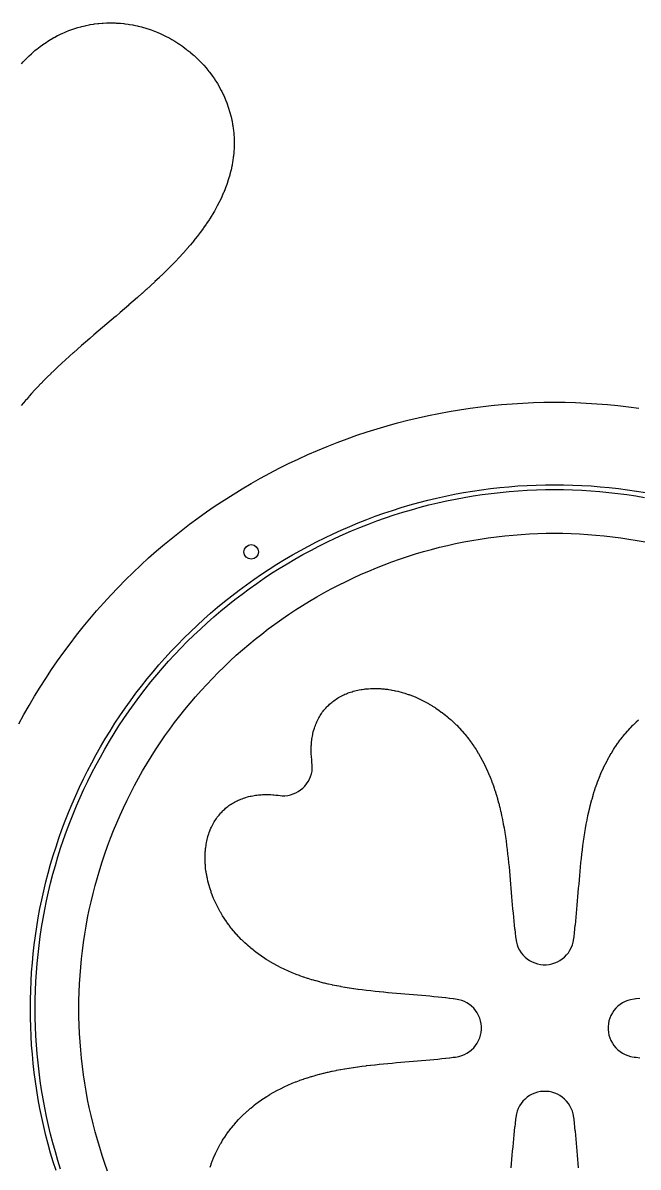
# Model space of a CAD drawing. Header units: metres. Extents: x 10 to 1210, y 10 to 2778.
# Drawn here: x 417.5 to 544.2, y 2510.3 to 2746.2 of the extents above; entities that cross this region are included whole.
import ezdxf

# ---------------------------------------------------------------- set-up
doc = ezdxf.new("R2010")
doc.units = ezdxf.units.M
for name, color, linetype in [('ACIKLIK', 5, 'Continuous'), ('ASKI_DELIK', 6, 'Continuous'), ('CAM_SABLON', 4, 'Continuous'), ('DIS_KENAR_V91_Z3', 1, 'Continuous'), ('LAMBA_T4_Z4', 3, 'Continuous')]:
    doc.layers.add(name, color=color, linetype=linetype)

msp = doc.modelspace()

# ---------------------------------------------------------------- linework, layer by layer
at = {"layer": 'ACIKLIK'}
msp.add_lwpolyline([(434.91, 2509.48), (434.34, 2511.09), (433.8, 2512.72), (433.28, 2514.35), (432.8, 2515.99), (432.34, 2517.64), (431.91, 2519.29), (431.51, 2520.96), (431.14, 2522.62), (430.8, 2524.3), (430.49, 2525.98), (430.21, 2527.67), (429.95, 2529.36), (429.73, 2531.06), (429.54, 2532.76), (429.37, 2534.46), (429.24, 2536.16), (429.14, 2537.87), (429.06, 2539.58), (429.02, 2541.29), (429, 2543), (429.02, 2544.71), (429.06, 2546.42), (429.14, 2548.13), (429.24, 2549.84), (429.37, 2551.54), (429.54, 2553.24), (429.73, 2554.94), (429.95, 2556.64), (430.21, 2558.33), (430.49, 2560.02), (430.8, 2561.7), (431.14, 2563.38), (431.51, 2565.04), (431.91, 2566.71), (432.34, 2568.36), (432.8, 2570.01), (433.28, 2571.65), (433.8, 2573.28), (434.34, 2574.91), (434.91, 2576.52), (435.51, 2578.12), (436.14, 2579.71), (436.79, 2581.29), (437.47, 2582.86), (438.18, 2584.42), (438.92, 2585.96), (439.68, 2587.49), (440.47, 2589.01), (441.29, 2590.51), (442.13, 2592), (443, 2593.47), (443.89, 2594.93), (444.81, 2596.37), (445.76, 2597.8), (446.72, 2599.21), (447.72, 2600.6), (448.73, 2601.98), (449.78, 2603.33), (450.84, 2604.67), (451.93, 2605.99), (453.04, 2607.29), (454.17, 2608.57), (455.33, 2609.84), (456.51, 2611.08), (457.7, 2612.3), (458.92, 2613.49), (460.16, 2614.67), (461.43, 2615.83), (462.71, 2616.96), (464.01, 2618.07), (465.33, 2619.16), (466.67, 2620.22), (468.02, 2621.27), (469.4, 2622.28), (470.79, 2623.28), (472.2, 2624.24), (473.63, 2625.19), (475.07, 2626.11), (476.53, 2627), (478, 2627.87), (479.49, 2628.71), (480.99, 2629.53), (482.51, 2630.32), (484.04, 2631.08), (485.58, 2631.82), (487.14, 2632.53), (488.71, 2633.21), (490.29, 2633.86), (491.88, 2634.49), (493.48, 2635.09), (495.09, 2635.66), (496.72, 2636.2), (498.35, 2636.72), (499.99, 2637.2), (501.64, 2637.66), (503.29, 2638.09), (504.96, 2638.49), (506.62, 2638.86), (508.3, 2639.2), (509.98, 2639.51), (511.67, 2639.79), (513.36, 2640.05), (515.06, 2640.27), (516.76, 2640.46), (518.46, 2640.63), (520.16, 2640.76), (521.87, 2640.86), (523.58, 2640.94), (525.29, 2640.98), (527, 2641), (528.71, 2640.98), (530.42, 2640.94), (532.13, 2640.86), (533.84, 2640.76), (535.54, 2640.63), (537.24, 2640.46), (538.94, 2640.27), (540.64, 2640.05), (542.33, 2639.79), (544.02, 2639.51), (545.7, 2639.2)], dxfattribs=at)
at = {"layer": 'ASKI_DELIK'}
msp.add_circle((464.5, 2637.14), 1.5, dxfattribs=at)
at = {"layer": 'CAM_SABLON'}
msp.add_lwpolyline([(425.24, 2509.94), (424.68, 2511.72), (424.15, 2513.51), (423.65, 2515.31), (423.18, 2517.11), (422.74, 2518.93), (422.34, 2520.75), (421.97, 2522.58), (421.63, 2524.42), (421.32, 2526.26), (421.04, 2528.11), (420.8, 2529.96), (420.59, 2531.82), (420.41, 2533.67), (420.26, 2535.54), (420.15, 2537.4), (420.07, 2539.27), (420.02, 2541.13), (420, 2543), (420.02, 2544.87), (420.07, 2546.73), (420.15, 2548.6), (420.26, 2550.46), (420.41, 2552.33), (420.59, 2554.18), (420.8, 2556.04), (421.04, 2557.89), (421.32, 2559.74), (421.63, 2561.58), (421.97, 2563.42), (422.34, 2565.25), (422.74, 2567.07), (423.18, 2568.89), (423.65, 2570.69), (424.15, 2572.49), (424.68, 2574.28), (425.24, 2576.06), (425.83, 2577.84), (426.45, 2579.6), (427.11, 2581.35), (427.79, 2583.08), (428.51, 2584.81), (429.25, 2586.52), (430.03, 2588.22), (430.83, 2589.91), (431.66, 2591.58), (432.53, 2593.23), (433.42, 2594.87), (434.34, 2596.5), (435.28, 2598.11), (436.26, 2599.7), (437.26, 2601.28), (438.29, 2602.83), (439.35, 2604.37), (440.44, 2605.89), (441.55, 2607.39), (442.68, 2608.88), (443.85, 2610.34), (445.03, 2611.78), (446.25, 2613.2), (447.48, 2614.6), (448.75, 2615.97), (450.03, 2617.33), (451.34, 2618.66), (452.67, 2619.97), (454.03, 2621.25), (455.4, 2622.52), (456.8, 2623.75), (458.22, 2624.97), (459.66, 2626.15), (461.12, 2627.32), (462.61, 2628.45), (464.11, 2629.56), (465.63, 2630.65), (467.17, 2631.71), (468.72, 2632.74), (470.3, 2633.74), (471.89, 2634.72), (473.5, 2635.66), (475.13, 2636.58), (476.77, 2637.47), (478.42, 2638.34), (480.09, 2639.17), (481.78, 2639.97), (483.48, 2640.75), (485.19, 2641.49), (486.92, 2642.21), (488.65, 2642.89), (490.4, 2643.55), (492.16, 2644.17), (493.94, 2644.76), (495.72, 2645.32), (497.51, 2645.85), (499.31, 2646.35), (501.11, 2646.82), (502.93, 2647.26), (504.75, 2647.66), (506.58, 2648.03), (508.42, 2648.37), (510.26, 2648.68), (512.11, 2648.96), (513.96, 2649.2), (515.82, 2649.41), (517.67, 2649.59), (519.54, 2649.74), (521.4, 2649.85), (523.27, 2649.93), (525.13, 2649.98), (527, 2650), (528.87, 2649.98), (530.73, 2649.93), (532.6, 2649.85), (534.46, 2649.74), (536.33, 2649.59), (538.18, 2649.41), (540.04, 2649.2), (541.89, 2648.96), (543.74, 2648.68), (545.58, 2648.37)], dxfattribs=at)
at = {"layer": 'DIS_KENAR_V91_Z3'}
for points in [[(417.14, 2737.74), (417.54, 2738.18), (417.66, 2738.31), (418.07, 2738.74), (418.2, 2738.87), (418.63, 2739.29), (418.76, 2739.42), (419.21, 2739.83), (419.34, 2739.96), (419.81, 2740.36), (419.95, 2740.48), (420.43, 2740.87), (420.58, 2740.99), (421.08, 2741.37), (421.23, 2741.49), (421.74, 2741.85), (421.91, 2741.96), (422.43, 2742.31), (422.6, 2742.42), (423.13, 2742.75), (423.31, 2742.86), (423.86, 2743.17), (424.04, 2743.27), (424.6, 2743.57), (424.79, 2743.66), (425.37, 2743.94), (425.56, 2744.03), (426.14, 2744.29), (426.34, 2744.37), (426.94, 2744.61), (427.14, 2744.69), (427.75, 2744.9), (427.96, 2744.97), (428.57, 2745.17), (428.78, 2745.23), (429.41, 2745.41), (429.62, 2745.46), (430.26, 2745.61), (430.48, 2745.66), (431.12, 2745.79), (431.34, 2745.83), (431.99, 2745.94), (432.21, 2745.97), (432.87, 2746.05), (433.1, 2746.07), (433.76, 2746.13), (433.98, 2746.14), (434.66, 2746.18), (434.88, 2746.18), (435.56, 2746.19), (435.78, 2746.19), (436.46, 2746.17), (436.68, 2746.16), (437.36, 2746.12), (437.59, 2746.1), (438.27, 2746.03), (438.49, 2746.01), (439.18, 2745.91), (439.4, 2745.88), (440.09, 2745.76), (440.3, 2745.72), (440.99, 2745.57), (441.2, 2745.52), (441.89, 2745.35), (442.1, 2745.29), (442.78, 2745.09), (442.99, 2745.03), (443.67, 2744.8), (443.87, 2744.73), (444.55, 2744.48), (444.75, 2744.4), (445.41, 2744.13), (445.61, 2744.04), (446.27, 2743.74), (446.46, 2743.65), (447.12, 2743.33), (447.3, 2743.23), (447.95, 2742.88), (448.13, 2742.77), (448.76, 2742.4), (448.94, 2742.29), (449.56, 2741.9), (449.74, 2741.78), (450.34, 2741.36), (450.51, 2741.24), (451.1, 2740.8), (451.27, 2740.67), (451.84, 2740.21), (452.01, 2740.08), (452.56, 2739.6), (452.72, 2739.45), (453.26, 2738.96), (453.42, 2738.81), (453.94, 2738.29), (454.09, 2738.14), (454.58, 2737.61), (454.73, 2737.45), (455.21, 2736.9), (455.35, 2736.73), (455.8, 2736.17), (455.94, 2736), (456.37, 2735.42), (456.5, 2735.24), (456.91, 2734.65), (457.03, 2734.47), (457.41, 2733.87), (457.53, 2733.67), (457.89, 2733.06), (458, 2732.87), (458.34, 2732.24), (458.44, 2732.04), (458.75, 2731.41), (458.85, 2731.2), (459.13, 2730.56), (459.22, 2730.35), (459.48, 2729.7), (459.56, 2729.48), (459.79, 2728.83), (459.86, 2728.61), (460.06, 2727.95), (460.13, 2727.72), (460.31, 2727.06), (460.36, 2726.83), (460.51, 2726.16), (460.56, 2725.92), (460.68, 2725.25), (460.72, 2725.01), (460.82, 2724.33), (460.85, 2724.09), (460.91, 2723.41), (460.93, 2723.17), (460.97, 2722.48), (460.98, 2722.24), (461, 2721.55), (461, 2721.31), (460.98, 2720.62), (460.97, 2720.38), (460.93, 2719.68), (460.91, 2719.45), (460.84, 2718.74), (460.82, 2718.51), (460.72, 2717.8), (460.68, 2717.57), (460.56, 2716.86), (460.52, 2716.64), (460.36, 2715.92), (460.31, 2715.7), (460.13, 2714.98), (460.07, 2714.77), (459.86, 2714.04), (459.79, 2713.84), (459.55, 2713.1), (459.48, 2712.91), (459.21, 2712.16), (459.14, 2711.98), (458.84, 2711.23), (458.76, 2711.06), (458.43, 2710.31), (458.35, 2710.14), (457.99, 2709.38), (457.91, 2709.22), (457.51, 2708.46), (457.43, 2708.31), (457.01, 2707.55), (456.93, 2707.4), (456.47, 2706.64), (456.39, 2706.5), (455.91, 2705.73), (455.83, 2705.61), (455.32, 2704.83), (455.24, 2704.71), (454.7, 2703.94), (454.62, 2703.83), (454.05, 2703.05), (453.97, 2702.95), (453.38, 2702.17), (453.3, 2702.07), (452.71, 2701.33), (452.65, 2701.25), (451.99, 2700.46), (451.92, 2700.37), (451.25, 2699.59), (451.19, 2699.51), (450.49, 2698.73), (450.43, 2698.66), (449.71, 2697.87), (449.65, 2697.81), (448.91, 2697.02), (448.85, 2696.96), (448.09, 2696.18), (448.04, 2696.13), (447.26, 2695.34), (447.21, 2695.29), (446.41, 2694.51), (446.37, 2694.47), (445.55, 2693.68), (445.51, 2693.64), (444.68, 2692.86), (444.65, 2692.83), (443.8, 2692.05), (443.77, 2692.01), (442.92, 2691.24), (442.88, 2691.21), (442.02, 2690.43), (441.99, 2690.41), (441.12, 2689.63), (441.1, 2689.61), (440.21, 2688.83), (440.19, 2688.82), (439.31, 2688.04), (439.29, 2688.03), (438.4, 2687.26), (438.38, 2687.25), (437.49, 2686.47), (437.48, 2686.47), (436.58, 2685.7), (436.57, 2685.69), (435.67, 2684.92), (434.77, 2684.16), (433.88, 2683.4), (432.99, 2682.64), (432.11, 2681.89), (431.24, 2681.14), (430.38, 2680.4), (429.54, 2679.66), (428.7, 2678.93), (427.87, 2678.2), (427.83, 2678.16), (427.06, 2677.47), (427.02, 2677.44), (426.26, 2676.75), (426.22, 2676.71), (425.48, 2676.04), (425.44, 2675.99), (424.72, 2675.33), (424.67, 2675.28), (423.98, 2674.62), (423.92, 2674.57), (423.25, 2673.93), (423.19, 2673.87), (422.54, 2673.23), (422.48, 2673.17), (421.85, 2672.55), (421.79, 2672.48), (421.19, 2671.87), (421.12, 2671.8), (420.54, 2671.2), (420.47, 2671.12), (419.92, 2670.53), (419.84, 2670.46), (419.31, 2669.88), (419.24, 2669.8), (418.73, 2669.23), (418.65, 2669.14), (418.17, 2668.59), (418.09, 2668.5), (417.64, 2667.96), (417.56, 2667.87), (417.12, 2667.34)], [(416.63, 2601.68), (417.67, 2603.6), (418.75, 2605.5), (419.85, 2607.38), (420.99, 2609.24), (422.17, 2611.08), (423.37, 2612.9), (424.61, 2614.7), (425.87, 2616.47), (427.17, 2618.23), (428.5, 2619.96), (429.86, 2621.67), (431.24, 2623.35), (432.66, 2625.01), (434.11, 2626.64), (435.58, 2628.25), (437.08, 2629.83), (438.61, 2631.39), (440.17, 2632.92), (441.75, 2634.42), (443.36, 2635.89), (444.99, 2637.34), (446.65, 2638.76), (448.33, 2640.14), (450.04, 2641.5), (451.77, 2642.83), (453.53, 2644.13), (455.3, 2645.39), (457.1, 2646.63), (458.92, 2647.83), (460.76, 2649.01), (462.62, 2650.15), (464.5, 2651.25), (466.4, 2652.33), (468.32, 2653.37), (470.25, 2654.38), (472.2, 2655.35), (474.17, 2656.29), (476.16, 2657.19), (478.16, 2658.06), (480.17, 2658.9), (482.2, 2659.7), (484.25, 2660.46), (486.3, 2661.19), (488.37, 2661.88), (490.45, 2662.54), (492.55, 2663.16), (494.65, 2663.74), (496.76, 2664.29), (498.88, 2664.8), (501.01, 2665.27), (503.15, 2665.7), (505.29, 2666.1), (507.45, 2666.46), (509.6, 2666.78), (511.77, 2667.07), (513.93, 2667.32), (516.11, 2667.52), (518.28, 2667.7), (520.46, 2667.83), (522.64, 2667.92), (524.82, 2667.98), (527, 2668), (529.18, 2667.98), (531.36, 2667.92), (533.54, 2667.83), (535.72, 2667.7), (537.89, 2667.52), (540.07, 2667.32), (542.23, 2667.07), (544.4, 2666.78)], [(456.04, 2510.32), (456.22, 2510.85), (456.28, 2511.03), (456.48, 2511.56), (456.55, 2511.73), (456.76, 2512.27), (456.83, 2512.44), (457.07, 2512.97), (457.15, 2513.13), (457.4, 2513.66), (457.48, 2513.83), (457.75, 2514.36), (457.84, 2514.52), (458.13, 2515.04), (458.22, 2515.2), (458.53, 2515.71), (458.62, 2515.87), (458.95, 2516.38), (459.05, 2516.53), (459.39, 2517.04), (459.49, 2517.18), (459.86, 2517.68), (459.96, 2517.82), (460.34, 2518.32), (460.45, 2518.46), (460.84, 2518.94), (460.96, 2519.07), (461.37, 2519.55), (461.48, 2519.68), (461.91, 2520.15), (462.03, 2520.27), (462.47, 2520.73), (462.6, 2520.85), (463.06, 2521.3), (463.18, 2521.41), (463.65, 2521.85), (463.78, 2521.96), (464.27, 2522.39), (464.4, 2522.5), (464.9, 2522.91), (465.03, 2523.01), (465.55, 2523.42), (465.69, 2523.52), (466.22, 2523.91), (466.35, 2524), (466.9, 2524.38), (467.03, 2524.47), (467.6, 2524.84), (467.73, 2524.92), (468.31, 2525.28), (468.44, 2525.36), (469.03, 2525.7), (469.16, 2525.77), (469.77, 2526.1), (469.9, 2526.17), (470.52, 2526.49), (470.65, 2526.56), (471.28, 2526.87), (471.41, 2526.93), (472.05, 2527.22), (472.18, 2527.28), (472.84, 2527.56), (472.96, 2527.61), (473.63, 2527.88), (473.75, 2527.93), (474.44, 2528.19), (474.55, 2528.23), (475.25, 2528.48), (475.36, 2528.52), (476.03, 2528.74), (476.13, 2528.77), (476.86, 2529), (476.97, 2529.03), (477.7, 2529.24), (477.8, 2529.27), (478.55, 2529.48), (478.65, 2529.5), (479.4, 2529.69), (479.5, 2529.72), (480.26, 2529.9), (480.35, 2529.92), (481.13, 2530.09), (481.21, 2530.11), (482, 2530.27), (482.08, 2530.29), (482.88, 2530.44), (482.95, 2530.45), (483.76, 2530.6), (483.83, 2530.61), (484.64, 2530.74), (484.71, 2530.75), (485.53, 2530.88), (485.59, 2530.89), (486.42, 2531.01), (486.47, 2531.02), (487.31, 2531.13), (487.36, 2531.14), (488.2, 2531.24), (488.24, 2531.25), (489.09, 2531.35), (489.13, 2531.35), (489.98, 2531.45), (490.02, 2531.45), (490.87, 2531.54), (490.91, 2531.54), (491.76, 2531.63), (491.79, 2531.63), (492.65, 2531.71), (492.68, 2531.71), (493.54, 2531.79), (493.56, 2531.79), (494.43, 2531.87), (494.44, 2531.87), (495.31, 2531.95), (495.32, 2531.95), (496.18, 2532.02), (497.06, 2532.09), (497.92, 2532.17), (498.77, 2532.24), (499.62, 2532.31), (500.46, 2532.38), (501.3, 2532.46), (502.13, 2532.54), (502.95, 2532.62), (503.77, 2532.7), (503.81, 2532.71), (504.57, 2532.79), (504.62, 2532.8), (505.36, 2532.88), (505.42, 2532.89), (506.15, 2532.98), (506.21, 2532.98), (506.57, 2533.03), (507.31, 2533.16), (507.88, 2533.32), (508.44, 2533.54), (508.97, 2533.82), (509.47, 2534.14), (509.93, 2534.51), (510.36, 2534.93), (510.74, 2535.39), (511.08, 2535.88), (511.36, 2536.4), (511.59, 2536.95), (511.77, 2537.52), (511.89, 2538.11), (511.95, 2538.7), (511.95, 2539.3), (511.89, 2539.89), (511.77, 2540.48), (511.59, 2541.05), (511.36, 2541.6), (511.08, 2542.12), (510.74, 2542.61), (510.36, 2543.07), (509.93, 2543.49), (509.47, 2543.86), (508.97, 2544.18), (508.44, 2544.46), (507.88, 2544.68), (507.31, 2544.84), (506.57, 2544.97), (506.21, 2545.02), (506.15, 2545.02), (505.42, 2545.11), (505.36, 2545.12), (504.62, 2545.2), (504.57, 2545.21), (503.81, 2545.29), (503.77, 2545.3), (503, 2545.38), (502.17, 2545.46), (501.34, 2545.54), (500.5, 2545.61), (499.65, 2545.69), (498.79, 2545.76), (497.93, 2545.83), (497.06, 2545.91), (496.19, 2545.98), (495.32, 2546.05), (495.32, 2546.05), (494.45, 2546.13), (494.44, 2546.13), (493.58, 2546.2), (493.56, 2546.21), (492.7, 2546.28), (492.68, 2546.29), (491.82, 2546.37), (491.79, 2546.37), (490.94, 2546.45), (490.9, 2546.46), (490.05, 2546.55), (490.02, 2546.55), (489.17, 2546.64), (489.13, 2546.65), (488.29, 2546.75), (488.24, 2546.75), (487.4, 2546.86), (487.35, 2546.86), (486.52, 2546.98), (486.47, 2546.98), (485.64, 2547.1), (485.58, 2547.11), (484.77, 2547.24), (484.7, 2547.25), (483.89, 2547.38), (483.82, 2547.39), (483.02, 2547.53), (482.95, 2547.55), (482.15, 2547.7), (482.07, 2547.71), (481.29, 2547.87), (481.21, 2547.89), (480.43, 2548.06), (480.34, 2548.08), (479.58, 2548.26), (479.49, 2548.28), (478.73, 2548.47), (478.64, 2548.5), (477.89, 2548.7), (477.79, 2548.73), (477.06, 2548.94), (476.95, 2548.97), (476.23, 2549.2), (476.12, 2549.23), (475.37, 2549.48), (475.25, 2549.52), (474.55, 2549.77), (474.44, 2549.81), (473.75, 2550.07), (473.63, 2550.12), (472.96, 2550.39), (472.84, 2550.44), (472.18, 2550.72), (472.05, 2550.78), (471.41, 2551.07), (471.28, 2551.13), (470.65, 2551.44), (470.52, 2551.51), (469.9, 2551.83), (469.77, 2551.9), (469.16, 2552.23), (469.03, 2552.3), (468.44, 2552.64), (468.31, 2552.72), (467.73, 2553.08), (467.6, 2553.16), (467.03, 2553.53), (466.9, 2553.62), (466.35, 2554), (466.22, 2554.09), (465.69, 2554.48), (465.55, 2554.58), (465.03, 2554.99), (464.9, 2555.09), (464.4, 2555.5), (464.27, 2555.61), (463.78, 2556.04), (463.65, 2556.15), (463.18, 2556.59), (463.06, 2556.7), (462.6, 2557.15), (462.47, 2557.27), (462.03, 2557.73), (461.91, 2557.85), (461.48, 2558.32), (461.37, 2558.45), (460.96, 2558.93), (460.84, 2559.06), (460.45, 2559.54), (460.34, 2559.68), (459.96, 2560.18), (459.86, 2560.32), (459.49, 2560.82), (459.39, 2560.96), (459.05, 2561.47), (458.95, 2561.62), (458.62, 2562.13), (458.53, 2562.29), (458.22, 2562.8), (458.13, 2562.96), (457.84, 2563.48), (457.75, 2563.64), (457.48, 2564.17), (457.4, 2564.34), (457.15, 2564.87), (457.07, 2565.03), (456.83, 2565.56), (456.76, 2565.73), (456.55, 2566.27), (456.48, 2566.44), (456.28, 2566.97), (456.22, 2567.15), (456.04, 2567.68), (455.98, 2567.87), (455.83, 2568.39), (455.77, 2568.58), (455.64, 2569.1), (455.59, 2569.29), (455.47, 2569.81), (455.43, 2570.01), (455.33, 2570.52), (455.29, 2570.72), (455.21, 2571.22), (455.18, 2571.43), (455.12, 2571.92), (455.1, 2572.13), (455.06, 2572.62), (455.04, 2572.83), (455.02, 2573.31), (455.01, 2573.53), (455, 2573.99), (455, 2574.21), (455.01, 2574.66), (455.02, 2574.89), (455.05, 2575.32), (455.07, 2575.56), (455.11, 2575.98), (455.14, 2576.22), (455.19, 2576.62), (455.23, 2576.86), (455.3, 2577.25), (455.35, 2577.49), (455.43, 2577.86), (455.5, 2578.11), (455.59, 2578.46), (455.67, 2578.72), (455.77, 2579.05), (455.86, 2579.31), (455.98, 2579.62), (456.08, 2579.88), (456.21, 2580.17), (456.33, 2580.43), (456.46, 2580.71), (456.59, 2580.97), (456.73, 2581.23), (456.88, 2581.48), (457.03, 2581.73), (457.19, 2581.98), (457.35, 2582.21), (457.52, 2582.45), (457.68, 2582.67), (457.87, 2582.91), (458.04, 2583.11), (458.25, 2583.34), (458.42, 2583.53), (458.64, 2583.75), (458.82, 2583.92), (459.05, 2584.13), (459.24, 2584.3), (459.48, 2584.5), (459.67, 2584.65), (459.92, 2584.84), (460.13, 2584.98), (460.38, 2585.15), (460.6, 2585.29), (460.85, 2585.44), (461.08, 2585.57), (461.34, 2585.71), (461.58, 2585.83), (461.85, 2585.96), (462.1, 2586.07), (462.36, 2586.18), (462.63, 2586.28), (462.89, 2586.37), (463.17, 2586.47), (463.42, 2586.55), (463.72, 2586.63), (463.97, 2586.7), (464.28, 2586.77), (464.52, 2586.83), (464.84, 2586.89), (465.09, 2586.93), (465.42, 2586.98), (465.66, 2587.01), (466, 2587.05), (466.23, 2587.08), (466.59, 2587.1), (466.81, 2587.11), (467.18, 2587.13), (467.39, 2587.13), (467.78, 2587.14), (467.98, 2587.13), (468.37, 2587.12), (468.57, 2587.11), (468.97, 2587.09), (469.15, 2587.07), (469.56, 2587.03), (469.74, 2587.01), (470.06, 2586.97), (470.87, 2586.9), (471.45, 2586.9), (472.03, 2586.96), (472.6, 2587.08), (473.15, 2587.25), (473.69, 2587.48), (474.21, 2587.75), (474.69, 2588.08), (475.14, 2588.45), (475.55, 2588.86), (475.92, 2589.31), (476.25, 2589.79), (476.52, 2590.31), (476.75, 2590.85), (476.92, 2591.4), (477.04, 2591.97), (477.1, 2592.55), (477.1, 2593.14), (477.03, 2593.89), (476.99, 2594.26), (476.97, 2594.44), (476.93, 2594.85), (476.91, 2595.03), (476.89, 2595.43), (476.88, 2595.63), (476.87, 2596.02), (476.86, 2596.22), (476.87, 2596.61), (476.87, 2596.82), (476.89, 2597.19), (476.9, 2597.41), (476.92, 2597.77), (476.95, 2598), (476.99, 2598.34), (477.02, 2598.58), (477.07, 2598.91), (477.11, 2599.16), (477.17, 2599.48), (477.23, 2599.72), (477.3, 2600.03), (477.37, 2600.28), (477.45, 2600.58), (477.53, 2600.83), (477.63, 2601.11), (477.72, 2601.37), (477.82, 2601.64), (477.93, 2601.9), (478.04, 2602.15), (478.17, 2602.42), (478.29, 2602.66), (478.43, 2602.92), (478.56, 2603.15), (478.71, 2603.4), (478.85, 2603.62), (479.02, 2603.87), (479.16, 2604.08), (479.35, 2604.33), (479.5, 2604.52), (479.7, 2604.76), (479.87, 2604.95), (480.08, 2605.18), (480.25, 2605.36), (480.47, 2605.58), (480.66, 2605.75), (480.89, 2605.96), (481.09, 2606.13), (481.33, 2606.32), (481.55, 2606.48), (481.79, 2606.65), (482.02, 2606.81), (482.27, 2606.97), (482.52, 2607.12), (482.77, 2607.27), (483.03, 2607.41), (483.29, 2607.54), (483.57, 2607.67), (483.83, 2607.79), (484.12, 2607.92), (484.38, 2608.02), (484.69, 2608.14), (484.95, 2608.23), (485.28, 2608.33), (485.54, 2608.41), (485.89, 2608.5), (486.14, 2608.57), (486.51, 2608.65), (486.75, 2608.7), (487.14, 2608.77), (487.38, 2608.81), (487.78, 2608.86), (488.02, 2608.89), (488.44, 2608.93), (488.68, 2608.95), (489.11, 2608.98), (489.34, 2608.99), (489.79, 2609), (490.01, 2609), (490.47, 2608.99), (490.69, 2608.98), (491.17, 2608.96), (491.38, 2608.94), (491.87, 2608.9), (492.08, 2608.88), (492.57, 2608.82), (492.78, 2608.79), (493.28, 2608.71), (493.48, 2608.67), (493.99, 2608.57), (494.19, 2608.53), (494.71, 2608.41), (494.9, 2608.36), (495.42, 2608.23), (495.61, 2608.17), (496.13, 2608.02), (496.32, 2607.96), (496.85, 2607.78), (497.03, 2607.72), (497.56, 2607.52), (497.73, 2607.45), (498.27, 2607.24), (498.44, 2607.17), (498.97, 2606.93), (499.13, 2606.85), (499.66, 2606.6), (499.83, 2606.52), (500.36, 2606.25), (500.52, 2606.16), (501.04, 2605.87), (501.2, 2605.78), (501.71, 2605.47), (501.87, 2605.38), (502.38, 2605.05), (502.53, 2604.95), (503.04, 2604.61), (503.18, 2604.51), (503.68, 2604.14), (503.82, 2604.04), (504.32, 2603.66), (504.46, 2603.55), (504.94, 2603.16), (505.07, 2603.04), (505.55, 2602.63), (505.68, 2602.52), (506.15, 2602.09), (506.27, 2601.97), (506.73, 2601.53), (506.85, 2601.4), (507.3, 2600.94), (507.41, 2600.82), (507.85, 2600.35), (507.96, 2600.22), (508.39, 2599.73), (508.5, 2599.6), (508.91, 2599.1), (509.01, 2598.97), (509.42, 2598.45), (509.52, 2598.31), (509.91, 2597.78), (510, 2597.65), (510.38, 2597.1), (510.47, 2596.97), (510.84, 2596.4), (510.92, 2596.27), (511.28, 2595.69), (511.36, 2595.56), (511.7, 2594.97), (511.77, 2594.84), (512.1, 2594.23), (512.17, 2594.1), (512.49, 2593.48), (512.56, 2593.35), (512.87, 2592.72), (512.93, 2592.59), (513.22, 2591.95), (513.28, 2591.82), (513.56, 2591.16), (513.61, 2591.04), (513.88, 2590.37), (513.93, 2590.25), (514.19, 2589.56), (514.23, 2589.45), (514.48, 2588.75), (514.52, 2588.64), (514.74, 2587.97), (514.77, 2587.87), (515, 2587.14), (515.03, 2587.03), (515.24, 2586.3), (515.27, 2586.2), (515.48, 2585.45), (515.5, 2585.35), (515.69, 2584.6), (515.72, 2584.5), (515.9, 2583.74), (515.92, 2583.65), (516.09, 2582.87), (516.11, 2582.79), (516.27, 2582), (516.29, 2581.92), (516.44, 2581.12), (516.45, 2581.05), (516.6, 2580.24), (516.61, 2580.17), (516.74, 2579.36), (516.75, 2579.29), (516.88, 2578.47), (516.89, 2578.41), (517.01, 2577.58), (517.02, 2577.53), (517.13, 2576.69), (517.14, 2576.64), (517.24, 2575.8), (517.25, 2575.76), (517.35, 2574.91), (517.35, 2574.87), (517.45, 2574.02), (517.45, 2573.98), (517.54, 2573.13), (517.54, 2573.09), (517.63, 2572.24), (517.63, 2572.21), (517.71, 2571.35), (517.71, 2571.32), (517.79, 2570.46), (517.79, 2570.44), (517.87, 2569.57), (517.87, 2569.56), (517.95, 2568.69), (517.95, 2568.68), (518.02, 2567.82), (518.09, 2566.94), (518.17, 2566.08), (518.24, 2565.23), (518.31, 2564.38), (518.38, 2563.54), (518.46, 2562.7), (518.54, 2561.87), (518.62, 2561.05), (518.7, 2560.23), (518.71, 2560.19), (518.79, 2559.43), (518.8, 2559.38), (518.88, 2558.64), (518.89, 2558.58), (518.98, 2557.85), (518.98, 2557.79), (519.03, 2557.43), (519.16, 2556.69), (519.32, 2556.12), (519.54, 2555.56), (519.82, 2555.03), (520.14, 2554.53), (520.51, 2554.07), (520.93, 2553.64), (521.39, 2553.26), (521.88, 2552.92), (522.4, 2552.64), (522.95, 2552.41), (523.52, 2552.23), (524.11, 2552.11), (524.7, 2552.05), (525.3, 2552.05), (525.89, 2552.11), (526.48, 2552.23), (527.05, 2552.41), (527.6, 2552.64), (528.12, 2552.92), (528.61, 2553.26), (529.07, 2553.64), (529.49, 2554.07), (529.86, 2554.53), (530.18, 2555.03), (530.46, 2555.56), (530.68, 2556.12), (530.84, 2556.69), (530.97, 2557.43), (531.02, 2557.79), (531.02, 2557.85), (531.11, 2558.58), (531.12, 2558.64), (531.2, 2559.38), (531.21, 2559.43), (531.29, 2560.19), (531.3, 2560.23), (531.38, 2561), (531.46, 2561.83), (531.54, 2562.66), (531.61, 2563.5), (531.69, 2564.35), (531.76, 2565.21), (531.83, 2566.07), (531.91, 2566.94), (531.98, 2567.81), (532.05, 2568.68), (532.05, 2568.68), (532.13, 2569.55), (532.13, 2569.56), (532.2, 2570.42), (532.21, 2570.44), (532.28, 2571.3), (532.29, 2571.32), (532.37, 2572.18), (532.37, 2572.21), (532.45, 2573.06), (532.46, 2573.1), (532.55, 2573.95), (532.55, 2573.98), (532.64, 2574.83), (532.65, 2574.87), (532.75, 2575.71), (532.75, 2575.76), (532.86, 2576.6), (532.86, 2576.65), (532.98, 2577.48), (532.98, 2577.53), (533.1, 2578.36), (533.11, 2578.42), (533.24, 2579.23), (533.25, 2579.3), (533.38, 2580.11), (533.39, 2580.18), (533.53, 2580.98), (533.55, 2581.05), (533.7, 2581.85), (533.71, 2581.93), (533.87, 2582.71), (533.89, 2582.79), (534.06, 2583.57), (534.08, 2583.66), (534.26, 2584.42), (534.28, 2584.51), (534.47, 2585.27), (534.5, 2585.36), (534.7, 2586.11), (534.73, 2586.21), (534.94, 2586.94), (534.97, 2587.05), (535.2, 2587.77), (535.23, 2587.88), (535.48, 2588.63), (535.52, 2588.75), (535.77, 2589.45), (535.81, 2589.56), (536.07, 2590.25), (536.12, 2590.37), (536.39, 2591.04), (536.44, 2591.16), (536.72, 2591.82), (536.78, 2591.95), (537.07, 2592.59), (537.13, 2592.72), (537.44, 2593.35), (537.51, 2593.48), (537.83, 2594.1), (537.9, 2594.23), (538.23, 2594.84), (538.3, 2594.97), (538.64, 2595.56), (538.72, 2595.69), (539.08, 2596.27), (539.16, 2596.4), (539.53, 2596.97), (539.62, 2597.1), (540, 2597.65), (540.09, 2597.78), (540.48, 2598.31), (540.58, 2598.45), (540.99, 2598.97), (541.09, 2599.1), (541.5, 2599.6), (541.61, 2599.73), (542.04, 2600.22), (542.15, 2600.35), (542.59, 2600.82), (542.7, 2600.94), (543.15, 2601.4), (543.27, 2601.53), (543.73, 2601.97), (543.85, 2602.09), (544.32, 2602.52)], [(544.58, 2545.11), (543.85, 2545.02), (543.79, 2545.02), (543.43, 2544.97), (542.69, 2544.84), (542.12, 2544.68), (541.56, 2544.46), (541.03, 2544.18), (540.53, 2543.86), (540.07, 2543.49), (539.64, 2543.07), (539.26, 2542.61), (538.92, 2542.12), (538.64, 2541.6), (538.41, 2541.05), (538.23, 2540.48), (538.11, 2539.89), (538.05, 2539.3), (538.05, 2538.7), (538.11, 2538.11), (538.23, 2537.52), (538.41, 2536.95), (538.64, 2536.4), (538.92, 2535.88), (539.26, 2535.39), (539.64, 2534.93), (540.07, 2534.51), (540.53, 2534.14), (541.03, 2533.82), (541.56, 2533.54), (542.12, 2533.32), (542.69, 2533.16), (543.43, 2533.03), (543.79, 2532.98), (543.85, 2532.98), (544.58, 2532.89)], [(531.98, 2510.18), (531.91, 2511.06), (531.83, 2511.92), (531.76, 2512.77), (531.69, 2513.62), (531.62, 2514.46), (531.54, 2515.3), (531.46, 2516.13), (531.38, 2516.95), (531.3, 2517.77), (531.29, 2517.81), (531.21, 2518.57), (531.2, 2518.62), (531.12, 2519.36), (531.11, 2519.42), (531.02, 2520.15), (531.02, 2520.21), (530.97, 2520.57), (530.84, 2521.31), (530.68, 2521.88), (530.46, 2522.44), (530.18, 2522.97), (529.86, 2523.47), (529.49, 2523.93), (529.07, 2524.36), (528.61, 2524.74), (528.12, 2525.08), (527.6, 2525.36), (527.05, 2525.59), (526.48, 2525.77), (525.89, 2525.89), (525.3, 2525.95), (524.7, 2525.95), (524.11, 2525.89), (523.52, 2525.77), (522.95, 2525.59), (522.4, 2525.36), (521.88, 2525.08), (521.39, 2524.74), (520.93, 2524.36), (520.51, 2523.93), (520.14, 2523.47), (519.82, 2522.97), (519.54, 2522.44), (519.32, 2521.88), (519.16, 2521.31), (519.03, 2520.57), (518.98, 2520.21), (518.98, 2520.15), (518.89, 2519.42), (518.88, 2519.36), (518.8, 2518.62), (518.79, 2518.57), (518.71, 2517.81), (518.7, 2517.77), (518.62, 2517), (518.54, 2516.17), (518.46, 2515.34), (518.39, 2514.5), (518.31, 2513.65), (518.24, 2512.79), (518.17, 2511.93), (518.09, 2511.06), (518.02, 2510.19)]]:
    msp.add_lwpolyline(points, dxfattribs=at)
at = {"layer": 'LAMBA_T4_Z4'}
msp.add_lwpolyline([(424.29, 2509.63), (423.72, 2511.42), (423.18, 2513.23), (422.68, 2515.05), (422.21, 2516.87), (421.77, 2518.71), (421.36, 2520.55), (420.98, 2522.39), (420.64, 2524.25), (420.33, 2526.11), (420.05, 2527.97), (419.81, 2529.84), (419.59, 2531.71), (419.41, 2533.59), (419.26, 2535.47), (419.15, 2537.35), (419.07, 2539.23), (419.02, 2541.12), (419, 2543), (419.02, 2544.88), (419.07, 2546.77), (419.15, 2548.65), (419.26, 2550.53), (419.41, 2552.41), (419.59, 2554.29), (419.81, 2556.16), (420.05, 2558.03), (420.33, 2559.89), (420.64, 2561.75), (420.98, 2563.61), (421.36, 2565.45), (421.77, 2567.29), (422.21, 2569.13), (422.68, 2570.95), (423.18, 2572.77), (423.72, 2574.58), (424.29, 2576.37), (424.88, 2578.16), (425.51, 2579.94), (426.17, 2581.7), (426.86, 2583.46), (427.59, 2585.2), (428.34, 2586.93), (429.12, 2588.64), (429.93, 2590.34), (430.77, 2592.03), (431.64, 2593.7), (432.54, 2595.36), (433.47, 2597), (434.43, 2598.62), (435.41, 2600.23), (436.42, 2601.82), (437.46, 2603.39), (438.53, 2604.95), (439.63, 2606.48), (440.75, 2608), (441.9, 2609.49), (443.07, 2610.97), (444.27, 2612.42), (445.49, 2613.85), (446.74, 2615.27), (448.01, 2616.66), (449.31, 2618.02), (450.63, 2619.37), (451.98, 2620.69), (453.34, 2621.99), (454.73, 2623.26), (456.15, 2624.51), (457.58, 2625.73), (459.03, 2626.93), (460.51, 2628.1), (462, 2629.25), (463.52, 2630.37), (465.05, 2631.47), (466.61, 2632.54), (468.18, 2633.58), (469.77, 2634.59), (471.38, 2635.57), (473, 2636.53), (474.64, 2637.46), (476.3, 2638.36), (477.97, 2639.23), (479.66, 2640.07), (481.36, 2640.88), (483.07, 2641.66), (484.8, 2642.41), (486.54, 2643.14), (488.3, 2643.83), (490.06, 2644.49), (491.84, 2645.12), (493.63, 2645.71), (495.42, 2646.28), (497.23, 2646.82), (499.05, 2647.32), (500.87, 2647.79), (502.71, 2648.23), (504.55, 2648.64), (506.39, 2649.02), (508.25, 2649.36), (510.11, 2649.67), (511.97, 2649.95), (513.84, 2650.19), (515.71, 2650.41), (517.59, 2650.59), (519.47, 2650.74), (521.35, 2650.85), (523.23, 2650.93), (525.12, 2650.98), (527, 2651), (528.88, 2650.98), (530.77, 2650.93), (532.65, 2650.85), (534.53, 2650.74), (536.41, 2650.59), (538.29, 2650.41), (540.16, 2650.19), (542.03, 2649.95), (543.89, 2649.67), (545.75, 2649.36)], dxfattribs=at)

doc.saveas('drawing.dxf')
